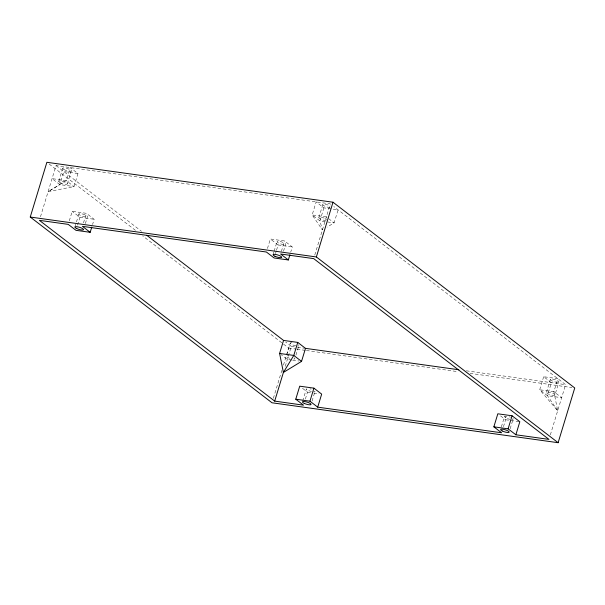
<?xml version="1.0" encoding="UTF-8"?>
<svg xmlns="http://www.w3.org/2000/svg" width="605" height="605" viewBox="0 0 605 605"><rect width="100%" height="100%" fill="white"/><g stroke="black" fill="none" stroke-linecap="round" stroke-linejoin="round"><path stroke-width="0.45" stroke-dasharray="3.02 2.27" d="M513.085 418.879C512.836 417.949 513.456 419.976 512.11 419.462M506.808 416.232C501.779 415.635 507.822 419.454 509.962 419.212M40.482 216.764L56.023 165.604L330.315 203.885L314.502 255.93M58.723 181.387L62.686 168.349M67.352 183.837L71.307 170.799M77.969 173.544L74.007 186.582L48.105 191.672L66.255 180.623L70.21 167.585L77.969 173.544L63.782 171.57L59.819 184.601L48.105 191.672M69.295 220.893L72.199 211.342L86.386 213.315L94.146 219.275L92.565 224.493M74.914 227.026L78.877 213.996M77.584 225.12L79.958 217.301L72.199 211.342M83.482 222.874L86.386 213.315M85.358 223.578L87.468 216.635A4.492 1.097 16.9 0 0 81.335 213.762A4.492 1.097 16.9 0 0 80.707 215.554A4.492 1.097 16.9 0 0 87.468 216.635M267.448 248.549L270.352 238.99L284.539 240.971L292.298 246.931L290.718 252.141M273.067 254.675L273.861 252.066M274.125 251.196L277.029 241.637M275.472 253.639L276.266 251.03M276.53 250.16L278.111 244.949L270.352 238.99M281.37 251.393L284.539 240.971M283.511 251.226L285.62 244.276A4.492 1.097 16.9 0 0 279.495 241.403A4.492 1.097 16.9 0 0 278.86 243.195A4.492 1.097 16.9 0 0 285.62 244.276M318.835 217.618L322.798 204.588M323.887 207.863L319.924 220.893L322.397 229.945L312.172 214.934L316.128 201.904L323.887 207.863L338.074 209.844L334.111 222.874L327.086 227.117M273.369 398.287L281.817 370.472M283.458 365.087L288.638 348.041L142.682 235.905M286.793 354.507L290.219 343.209M285.242 366.365L291.315 346.378L285.673 342.044M295.936 355.127L298.84 345.568A4.492 1.097 16.9 0 1 297.698 346.068M302.719 400.964L306.402 388.818A4.492 1.097 16.9 0 0 311.424 391.48M305.374 399.088L307.484 392.138L300.435 386.716M312.097 401.009L314.993 391.473M501.379 426.85L504.54 416.452M503.466 426.707L505.583 419.757L499.942 415.423M510.189 428.711L513.085 419.182M543.661 376.718L539.705 389.749L557.689 410.719L553.893 391.73L557.848 378.692L543.661 376.718L551.42 382.678L547.457 395.708L557.689 410.719M546.444 392.297L550.406 379.259M554.906 395.141A4.492 1.097 16.9 0 0 549.287 392.244A4.492 1.097 16.9 0 0 547.835 393.772A4.492 1.097 16.9 0 0 554.906 395.141L558.861 382.11A4.492 1.097 16.9 0 0 553.242 379.206A4.492 1.097 16.9 0 0 551.79 380.734A4.492 1.097 16.9 0 0 558.861 382.11M550.338 434.912L565.607 384.651L333.839 206.592M79.958 217.301L94.146 219.275M278.111 244.949L292.298 246.931M291.315 346.378L296.632 347.119M297.524 347.247L304.618 348.238M466.326 370.804L565.607 384.651M288.638 348.041L296.117 349.085M297.047 349.214L305.464 350.386M306.402 350.514L457.872 371.651M470.024 373.353L571.944 387.571M291.791 360.028L287.352 359.415L281.007 354.538M292.676 360.156L298.885 361.019M307.484 392.138L312.8 392.879M313.692 393L319.009 393.742M505.583 419.757L518.939 421.617M510.461 417.231L509.259 416.792M506.022 417.843L504.555 416.648M56.023 165.604L141.525 231.299M49.126 164.023L135.951 230.732M314.948 391.163A4.492 1.097 16.9 0 1 313.45 391.806M309.972 388.811A4.492 1.097 16.9 0 1 311.099 389.121M329.99 207.538A4.492 1.097 16.9 0 1 323.894 205.723A4.492 1.097 16.9 0 1 324.22 204.203A4.492 1.097 16.9 0 1 330.307 206.018M294.219 357.85A4.492 1.097 16.9 0 1 293.735 359.098M289.613 358.266A4.492 1.097 16.9 0 1 286.316 356.405A4.492 1.097 16.9 0 1 288.267 355.8M326.027 220.575A4.492 1.097 16.9 0 1 319.697 218.609A4.492 1.097 16.9 0 1 320.854 217.286A4.492 1.097 16.9 0 1 326.987 219.479M295.807 345.841A4.492 1.097 16.9 0 1 290.612 343.753A4.492 1.097 16.9 0 1 292.23 342.77M298.174 344.82A4.492 1.097 16.9 0 1 298.651 345.221M66.255 180.623L52.068 178.641L59.819 184.601L74.007 186.582L66.255 180.623M326.36 216.915L312.172 214.934L319.924 220.893L334.111 222.874L326.36 216.915M553.893 391.73L539.705 389.749L547.457 395.708L561.644 397.689L553.893 391.73M63.949 169.521A4.492 1.097 16.9 0 0 71.163 171.056A4.492 1.097 16.9 0 0 65.877 168.16A4.492 1.097 16.9 0 0 63.949 169.521M59.993 182.551A4.492 1.097 16.9 0 0 67.2 184.086A4.492 1.097 16.9 0 0 61.922 181.19A4.492 1.097 16.9 0 0 59.993 182.551"/><path stroke-width="0.91" d="M30.25 217.036L46.88 162.299L333 202.221L574.75 387.964L558.12 442.701L272 402.779L30.25 217.036L316.362 256.959L558.12 442.701M289.924 254.75L288.335 259.961L280.584 254.002L313.685 258.622L548.977 439.396L515.868 434.776L519.831 421.738L512.072 415.786L497.824 413.797L493.861 426.827L501.621 432.787L317.708 407.15L321.671 394.112L313.912 388.153L299.725 386.179L295.769 399.209L303.521 405.168L274.685 401.115L39.393 220.349L68.244 224.372L75.996 230.331L90.183 232.312L91.771 227.094M274.685 401.115L283.397 372.446L279.601 353.456L283.556 340.418L146.758 235.315M316.362 256.959L333 202.221M297.743 342.4L293.788 355.43L283.397 372.446L301.54 361.389L305.502 348.359L297.743 342.4L283.556 340.418M317.708 407.15L309.957 401.191L313.912 388.153M515.868 434.776L508.109 428.839L512.072 415.786M288.335 259.961L274.148 257.98L266.397 252.02L82.431 226.353L90.183 232.312M305.502 348.359L458.847 369.761M279.601 353.456L293.788 355.43L301.54 361.389M295.769 399.209L309.957 401.191M493.861 426.827L508.109 428.839M76.752 228.577A4.492 1.097 16.9 0 0 83.513 229.658A4.492 1.097 16.9 0 0 77.379 226.784A4.492 1.097 16.9 0 0 76.752 228.577M274.897 256.225A4.492 1.097 16.9 0 0 281.665 257.306A4.492 1.097 16.9 0 0 275.54 254.44A4.492 1.097 16.9 0 0 274.897 256.225M502.241 430.972A4.492 1.097 16.9 0 0 509.138 432.174A4.492 1.097 16.9 0 0 503.209 429.293A4.492 1.097 16.9 0 0 502.241 430.972M304.255 403.376A4.492 1.097 16.9 0 0 311.038 404.48A4.492 1.097 16.9 0 0 304.943 401.607A4.492 1.097 16.9 0 0 304.255 403.376"/></g></svg>
